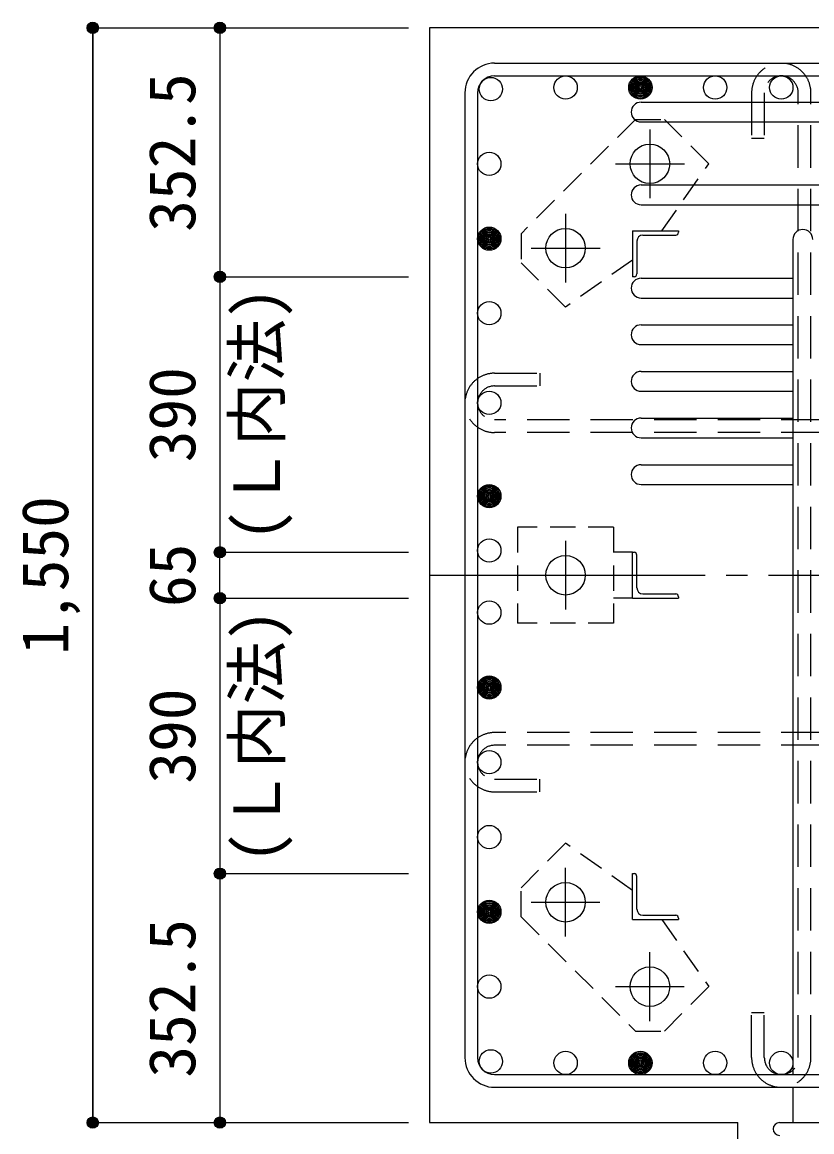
# Model space of a CAD drawing. Units: millimetres at full size, sheet at 1:30. Extents: x -5973 to 5954, y -4195 to 4201.
# Drawn here: x -800 to 319, y -2530 to -959 of the extents above; entities that cross this region are included whole.
import ezdxf
from ezdxf.enums import TextEntityAlignment as Align

# ---------------------------------------------------------------- set-up
doc = ezdxf.new("R2010")
doc.units = ezdxf.units.MM
doc.header["$LTSCALE"] = 30
doc.header["$PDMODE"] = 32
doc.header["$PDSIZE"] = 15
for name, pattern in [('CHAIN1', [8, 5, -1, 1, -1]), ('DASHED1', [1.8, 1.2, -0.6]), ('DASHED2', [3, 2, -1])]:
    doc.linetypes.add(name, pattern=pattern)
for name, color, linetype in [('0-1_躯体線', 2, 'Continuous'), ('0-2_アンカーボルト', 4, 'CHAIN1'), ('0-3_立上り筋', 4, 'Continuous'), ('0-4_フープ筋', 7, 'Continuous'), ('0-5_基礎梁筋', 7, 'Continuous'), ('0-6_スタラップ筋', 7, 'Continuous'), ('0-7_文字', 4, 'Continuous'), ('0-9_プレート', 4, 'DASHED1'), ('0-A_アングル', 4, 'Continuous'), ('0-C', 7, 'DASHED2'), ('0-D_寸法', 4, 'Continuous')]:
    doc.layers.add(name, color=color, linetype=linetype)
doc.styles.add('ＭＳ ゴシック', font='')
doc.styles.get('ＭＳ ゴシック').set_extended_font_data('MS Gothic')

msp = doc.modelspace()

# ---------------------------------------------------------------- linework, layer by layer
at = {"layer": '0-1_躯体線'}
for p, q in [((-222.56, -967.16), (-222.56, -2517.16)), ((1727.44, -967.16), (-222.56, -967.16)), ((-222.56, -2517.16), (213.94, -2517.16)), ((213.94, -2917.16), (213.94, -2517.16))]:
    msp.add_line(p, q, dxfattribs=at)
at = {"layer": '0-2_アンカーボルト'}
for p, q in [((89.44, -1110.86), (89.44, -1208.36)), ((40.74, -1159.66), (138.24, -1159.66)), ((-30.06, -1230.36), (-30.06, -1327.86)), ((-78.76, -1279.16), (18.74, -1279.16)), ((-30.06, -1693.36), (-30.06, -1790.86)), ((-78.76, -1742.16), (18.74, -1742.16)), ((-30.06, -2253.86), (-30.06, -2156.36)), ((-78.86, -2205.16), (18.64, -2205.16)), ((89.44, -2373.36), (89.44, -2275.86)), ((40.64, -2324.66), (138.14, -2324.66))]:
    msp.add_line(p, q, dxfattribs=at)
at = {"layer": '0-2_アンカーボルト', "color": 3, "linetype": 'Continuous'}
for centre in [(89.44, -1159.66), (-30.06, -1279.16), (-30.06, -1742.16), (-30.06, -2205.16), (89.44, -2324.66)]:
    msp.add_circle(centre, 28, dxfattribs=at)
at = {"layer": '0-3_立上り筋', "color": 3}
for centre in [(-29.97, -1051.66), (75.92, -1051.66), (181.81, -1051.66), (275.44, -1051.66), (-135.87, -1053.86), (-138.06, -1159.75), (-138.06, -1265.65), (-138.06, -1371.16), (-138.06, -1498.16), (-138.06, -1630.16), (-138.06, -1707.16), (-138.06, -1795.11), (-138.06, -1901), (-138.06, -2006.9), (-138.06, -2112.79), (-138.06, -2218.68), (-138.06, -2324.57), (-135.87, -2430.47), (-29.97, -2432.66), (75.92, -2432.66), (181.81, -2432.66), (275.44, -2432.66)]:
    msp.add_circle(centre, 16.5, dxfattribs=at)
at = {"layer": '0-3_立上り筋'}
for centre, radius in [((75.92, -1051.66), 14.85), ((75.92, -1051.66), 13.2), ((75.92, -1051.66), 11.55), ((75.92, -1051.66), 9.9), ((75.92, -1051.66), 8.25), ((75.92, -1051.66), 6.6), ((75.92, -1051.66), 4.95), ((75.92, -1051.66), 3.3), ((75.92, -1051.66), 1.65), ((-138.06, -1265.65), 14.85), ((-138.06, -1265.65), 13.2), ((-138.06, -1265.65), 11.55), ((-138.06, -1265.65), 9.9), ((-138.06, -1265.65), 8.25), ((-138.06, -1265.65), 6.6), ((-138.06, -1265.65), 4.95), ((-138.06, -1265.65), 3.3), ((-138.06, -1265.65), 1.65), ((-138.06, -1630.16), 14.85), ((-138.06, -1630.16), 13.2), ((-138.06, -1630.16), 11.55), ((-138.06, -1630.16), 9.9), ((-138.06, -1630.16), 8.25), ((-138.06, -1630.16), 6.6), ((-138.06, -1630.16), 4.95), ((-138.06, -1630.16), 3.3), ((-138.06, -1630.16), 1.65), ((-138.06, -1901), 14.85), ((-138.06, -1901), 13.2), ((-138.06, -1901), 11.55), ((-138.06, -1901), 9.9), ((-138.06, -1901), 8.25), ((-138.06, -1901), 6.6), ((-138.06, -1901), 4.95), ((-138.06, -1901), 3.3), ((-138.06, -1901), 1.65), ((-138.06, -2218.68), 14.85), ((-138.06, -2218.68), 13.2), ((-138.06, -2218.68), 11.55), ((-138.06, -2218.68), 9.9), ((-138.06, -2218.68), 8.25), ((-138.06, -2218.68), 6.6), ((-138.06, -2218.68), 4.95), ((-138.06, -2218.68), 3.3), ((-138.06, -2218.68), 1.65), ((75.92, -2432.66), 14.85), ((75.92, -2432.66), 13.2), ((75.92, -2432.66), 11.55), ((75.92, -2432.66), 9.9), ((75.92, -2432.66), 8.25), ((75.92, -2432.66), 6.6), ((75.92, -2432.66), 4.95), ((75.92, -2432.66), 3.3), ((75.92, -2432.66), 1.65)]:
    msp.add_circle(centre, radius, dxfattribs=at)
at = {"layer": '0-4_フープ筋'}
for p, q in [((-130.56, -1017.16), (1235.44, -1017.16)), ((-130.56, -1035.16), (1235.44, -1035.16)), ((-172.56, -1059.16), (-172.56, -2425.16)), ((-154.56, -1059.16), (-154.56, -2425.16)), ((-130.56, -2449.16), (1235.44, -2449.16)), ((-130.56, -2467.16), (1235.44, -2467.16))]:
    msp.add_line(p, q, dxfattribs=at)
for centre, radius, start, end in [((-130.56, -1059.16), 42, 90, 180), ((-130.56, -1059.16), 24, 90, 180), ((-130.56, -2425.16), 42, 180, 270), ((-130.56, -2425.16), 24, 180, 270)]:
    msp.add_arc(centre, radius, start, end, dxfattribs=at)
at = {"layer": '0-5_基礎梁筋'}
for p, q in [((76.94, -1072.36), (1259.44, -1072.36)), ((76.94, -1100.36), (1259.44, -1100.36)), ((76.94, -1189.66), (1259.44, -1189.66)), ((76.94, -1217.66), (1259.44, -1217.66)), ((291.94, -1266.66), (291.94, -2449.16)), ((76.94, -1321.66), (291.94, -1321.66)), ((76.94, -1349.66), (291.94, -1349.66)), ((76.94, -1387.66), (291.94, -1387.66)), ((76.94, -1415.66), (291.94, -1415.66)), ((76.94, -1453.66), (291.94, -1453.66)), ((76.94, -1481.66), (291.94, -1481.66)), ((76.94, -1519.66), (291.94, -1519.66)), ((76.94, -1547.66), (291.94, -1547.66)), ((76.94, -1585.66), (291.94, -1585.66)), ((76.94, -1613.66), (291.94, -1613.66)), ((291.94, -2467.16), (291.94, -2517.16))]:
    msp.add_line(p, q, dxfattribs=at)
for centre, start, end in [((76.94, -1086.36), 90, 270), ((76.94, -1203.66), 90, 270), ((305.94, -1266.66), 0, 180), ((76.94, -1335.66), 90, 270), ((76.94, -1401.66), 90, 270), ((76.94, -1467.66), 90, 270), ((76.94, -1533.66), 90, 270), ((76.94, -1599.66), 90, 270)]:
    msp.add_arc(centre, 14, start, end, dxfattribs=at)
at = {"layer": '0-6_スタラップ筋'}
msp.add_line((272.94, -2517.16), (831.94, -2517.16), dxfattribs=at)
msp.add_arc((272.94, -2526.16), 9, 90, 270, dxfattribs=at)
at = {"layer": '0-9_プレート'}
for p, q in [((68.93, -1096.73), (-93, -1258.66)), ((68.93, -1096.73), (109.94, -1096.73)), ((-93, -1258.66), (-93, -1299.67)), ((-30.06, -1362.6), (-93, -1299.67)), ((64.94, -1295.89), (-30.06, -1362.6)), ((-98.06, -1674.16), (-98.06, -1810.16)), ((37.94, -1674.16), (-98.06, -1674.16)), ((64.94, -1709.66), (37.94, -1709.66)), ((64.94, -1774.66), (37.94, -1774.66)), ((-93, -2225.67), (-93, -2184.66)), ((-93, -2225.67), (68.93, -2387.6)), ((106.16, -2229.66), (172.88, -2324.66)), ((172.88, -2324.66), (109.94, -2387.6)), ((68.93, -2387.6), (109.94, -2387.6))]:
    msp.add_line(p, q, dxfattribs=at)
for points in [[(106.16, -1254.66), (172.88, -1159.66), (109.94, -1096.73)], [(37.94, -1674.16), (37.94, -1810.16), (-98.06, -1810.16)], [(64.94, -2188.44), (-30.06, -2121.72), (-93, -2184.66)]]:
    msp.add_lwpolyline(points, dxfattribs=at)
at = {"layer": '0-A_アングル'}
for p, q in [((64.94, -1254.66), (129.94, -1254.66)), ((64.94, -1254.66), (64.94, -1319.66)), ((129.94, -1254.66), (129.94, -1256.66)), ((70.94, -1269.16), (70.94, -1315.66)), ((79.44, -1260.66), (125.94, -1260.66)), ((66.94, -1319.66), (64.94, -1319.66)), ((64.94, -1709.66), (66.94, -1709.66)), ((64.94, -1774.66), (64.94, -1709.66)), ((70.94, -1760.16), (70.94, -1713.66)), ((64.94, -1774.66), (129.94, -1774.66)), ((79.44, -1768.66), (125.94, -1768.66)), ((129.94, -1772.66), (129.94, -1774.66)), ((64.94, -2164.66), (66.94, -2164.66)), ((64.94, -2229.66), (64.94, -2164.66)), ((70.94, -2215.16), (70.94, -2168.66)), ((64.94, -2229.66), (129.94, -2229.66)), ((79.44, -2223.66), (125.94, -2223.66)), ((129.94, -2227.66), (129.94, -2229.66))]:
    msp.add_line(p, q, dxfattribs=at)
for centre, radius, start, end in [((125.94, -1256.66), 4, 270, 0), ((79.44, -1269.16), 8.5, 90, 180), ((66.94, -1315.66), 4, 270, 0), ((66.94, -1713.66), 4, 0, 90), ((79.44, -1760.16), 8.5, 180, 270), ((125.94, -1772.66), 4, 0, 90), ((66.94, -2168.66), 4, 0, 90), ((79.44, -2215.16), 8.5, 180, 270), ((125.94, -2227.66), 4, 0, 90)]:
    msp.add_arc(centre, radius, start, end, dxfattribs=at)
at = {"layer": '0-C'}
for p, q in [((233.44, -1059.16), (233.44, -1123.16)), ((251.44, -1059.16), (251.44, -1123.16)), ((299.44, -2425.16), (299.44, -1059.16)), ((317.44, -2425.16), (317.44, -1059.16)), ((233.44, -1123.16), (251.44, -1123.16)), ((-130.56, -1456.16), (-66.56, -1456.16)), ((-66.56, -1456.16), (-66.56, -1474.16)), ((-130.56, -1474.16), (-66.56, -1474.16)), ((1235.44, -1522.16), (-130.56, -1522.16)), ((1235.44, -1540.16), (-130.56, -1540.16)), ((1235.44, -1964.9), (-130.56, -1964.9)), ((1235.44, -1982.9), (-130.56, -1982.9)), ((-130.56, -2030.9), (-66.56, -2030.9)), ((-66.56, -2048.9), (-66.56, -2030.9)), ((-130.56, -2048.9), (-66.56, -2048.9)), ((251.44, -2425.16), (251.44, -2361.16))]:
    msp.add_line(p, q, dxfattribs=at)
msp.add_lwpolyline([(233.44, -2425.16), (233.44, -2361.16), (251.44, -2361.16)], dxfattribs=at)
for centre, radius, start, end in [((275.44, -1059.16), 42, 0, 180), ((275.44, -1059.16), 24, 0, 180), ((-130.56, -1498.16), 42, 90, 270), ((-130.56, -1498.16), 24, 90, 270), ((-130.56, -2006.9), 42, 90, 270), ((-130.56, -2006.9), 24, 90, 270), ((275.44, -2425.16), 42, 180, 0), ((275.44, -2425.16), 24, 180, 0)]:
    msp.add_arc(centre, radius, start, end, dxfattribs=at)
at = {"layer": '0-D_寸法'}
for p, q in [((-699.6, -967.16), (-519.6, -967.16)), ((-699.6, -967.16), (-519.6, -967.16)), ((-699.6, -967.16), (-699.6, -2517.16)), ((-699.6, -2517.16), (-699.6, -967.16)), ((-519.6, -967.16), (-252.56, -967.16)), ((-519.6, -967.16), (-519.6, -1319.66)), ((-519.6, -967.16), (-252.56, -967.16)), ((-519.6, -1319.66), (-252.56, -1319.66)), ((-519.6, -1774.66), (-519.6, -1709.66)), ((-519.6, -1709.66), (-252.56, -1709.66)), ((-519.6, -1774.66), (-252.56, -1774.66)), ((-519.6, -1774.66), (-519.6, -2164.66)), ((-519.6, -1774.66), (-252.56, -1774.66)), ((-519.6, -2164.66), (-252.56, -2164.66)), ((-699.6, -2517.16), (-519.6, -2517.16))]:
    msp.add_line(p, q, dxfattribs=at)
at = {"layer": '0-D_寸法', "linetype": 'CHAIN1'}
msp.add_line((-222.56, -1742.16), (1327.44, -1742.16), dxfattribs=at)
at = {"layer": '0-D_寸法'}
for points in [[(-519.6, -1319.66), (-519.6, -1709.66), (-252.56, -1709.66)], [(-519.6, -2164.66), (-519.6, -2517.16), (-252.56, -2517.16)]]:
    msp.add_lwpolyline(points, dxfattribs=at)
for centre, radius in [((-699.6, -967.16), 8), ((-699.6, -967.16), 7.2), ((-699.6, -967.16), 6.4), ((-699.6, -967.16), 5.6), ((-699.6, -967.16), 4.8), ((-699.6, -967.16), 4), ((-699.6, -967.16), 3.2), ((-699.6, -967.16), 2.4), ((-699.6, -967.16), 1.6), ((-699.6, -967.16), 0.8), ((-519.6, -967.16), 8), ((-519.6, -967.16), 7.2), ((-519.6, -967.16), 6.4), ((-519.6, -967.16), 5.6), ((-519.6, -967.16), 4.8), ((-519.6, -967.16), 4), ((-519.6, -967.16), 3.2), ((-519.6, -967.16), 2.4), ((-519.6, -967.16), 1.6), ((-519.6, -967.16), 0.8), ((-519.6, -1319.66), 8), ((-519.6, -1319.66), 7.2), ((-519.6, -1319.66), 6.4), ((-519.6, -1319.66), 5.6), ((-519.6, -1319.66), 4.8), ((-519.6, -1319.66), 4), ((-519.6, -1319.66), 3.2), ((-519.6, -1319.66), 2.4), ((-519.6, -1319.66), 1.6), ((-519.6, -1319.66), 0.8), ((-519.6, -1709.66), 8), ((-519.6, -1709.66), 7.2), ((-519.6, -1709.66), 6.4), ((-519.6, -1709.66), 5.6), ((-519.6, -1709.66), 4.8), ((-519.6, -1709.66), 4), ((-519.6, -1709.66), 3.2), ((-519.6, -1709.66), 2.4), ((-519.6, -1709.66), 1.6), ((-519.6, -1709.66), 0.8), ((-519.6, -1774.66), 8), ((-519.6, -1774.66), 7.2), ((-519.6, -1774.66), 6.4), ((-519.6, -1774.66), 5.6), ((-519.6, -1774.66), 4.8), ((-519.6, -1774.66), 4), ((-519.6, -1774.66), 3.2), ((-519.6, -1774.66), 2.4), ((-519.6, -1774.66), 1.6), ((-519.6, -1774.66), 0.8), ((-519.6, -2164.66), 8), ((-519.6, -2164.66), 7.2), ((-519.6, -2164.66), 6.4), ((-519.6, -2164.66), 5.6), ((-519.6, -2164.66), 4.8), ((-519.6, -2164.66), 4), ((-519.6, -2164.66), 3.2), ((-519.6, -2164.66), 2.4), ((-519.6, -2164.66), 1.6), ((-519.6, -2164.66), 0.8), ((-699.6, -2517.16), 8), ((-699.6, -2517.16), 7.2), ((-699.6, -2517.16), 6.4), ((-699.6, -2517.16), 5.6), ((-699.6, -2517.16), 4.8), ((-699.6, -2517.16), 4), ((-519.6, -2517.16), 8), ((-519.6, -2517.16), 7.2), ((-519.6, -2517.16), 6.4), ((-519.6, -2517.16), 5.6), ((-519.6, -2517.16), 4.8), ((-519.6, -2517.16), 4), ((-699.6, -2517.16), 3.2), ((-699.6, -2517.16), 2.4), ((-699.6, -2517.16), 1.6), ((-699.6, -2517.16), 0.8), ((-519.6, -2517.16), 3.2), ((-519.6, -2517.16), 2.4), ((-519.6, -2517.16), 1.6), ((-519.6, -2517.16), 0.8)]:
    msp.add_circle(centre, radius, dxfattribs=at)
at = {"layer": '0-D_寸法', "color": 7}
for p in [(-699.6, -967.16), (-519.6, -967.16), (-519.6, -967.16), (-519.6, -1319.66), (-519.6, -1319.66), (-519.6, -1709.66), (-519.6, -1709.66), (-519.6, -1709.66), (-519.6, -1774.66), (-519.6, -1774.66), (-519.6, -1774.66), (-519.6, -2164.66), (-519.6, -2164.66), (-699.6, -2517.16), (-519.6, -2517.16), (-519.6, -2517.16)]:
    msp.add_point(p, dxfattribs=at)

# ---------------------------------------------------------------- texts
at = {"layer": '0-7_文字', "style": 'ＭＳ ゴシック'}
for p in [(-414.6, -1694.16), (-414.6, -2150.16)]:
    msp.add_text('(Ｌ内法)', height=65.98, rotation=90, dxfattribs=at).set_placement(p, align=Align.BOTTOM_LEFT)
at = {"layer": '0-D_寸法', "style": 'ＭＳ ゴシック'}
for s, p in [('352.5', (-534.6, -1255.91)), ('390', (-534.6, -1582.16)), ('1,550', (-714.6, -1854.66)), ('65', (-534.6, -1787.16)), ('390', (-534.6, -2037.16)), ('352.5', (-534.6, -2453.41))]:
    msp.add_text(s, height=65.98, rotation=90, dxfattribs=at).set_placement(p, align=Align.BOTTOM_LEFT)

doc.saveas('drawing.dxf')
